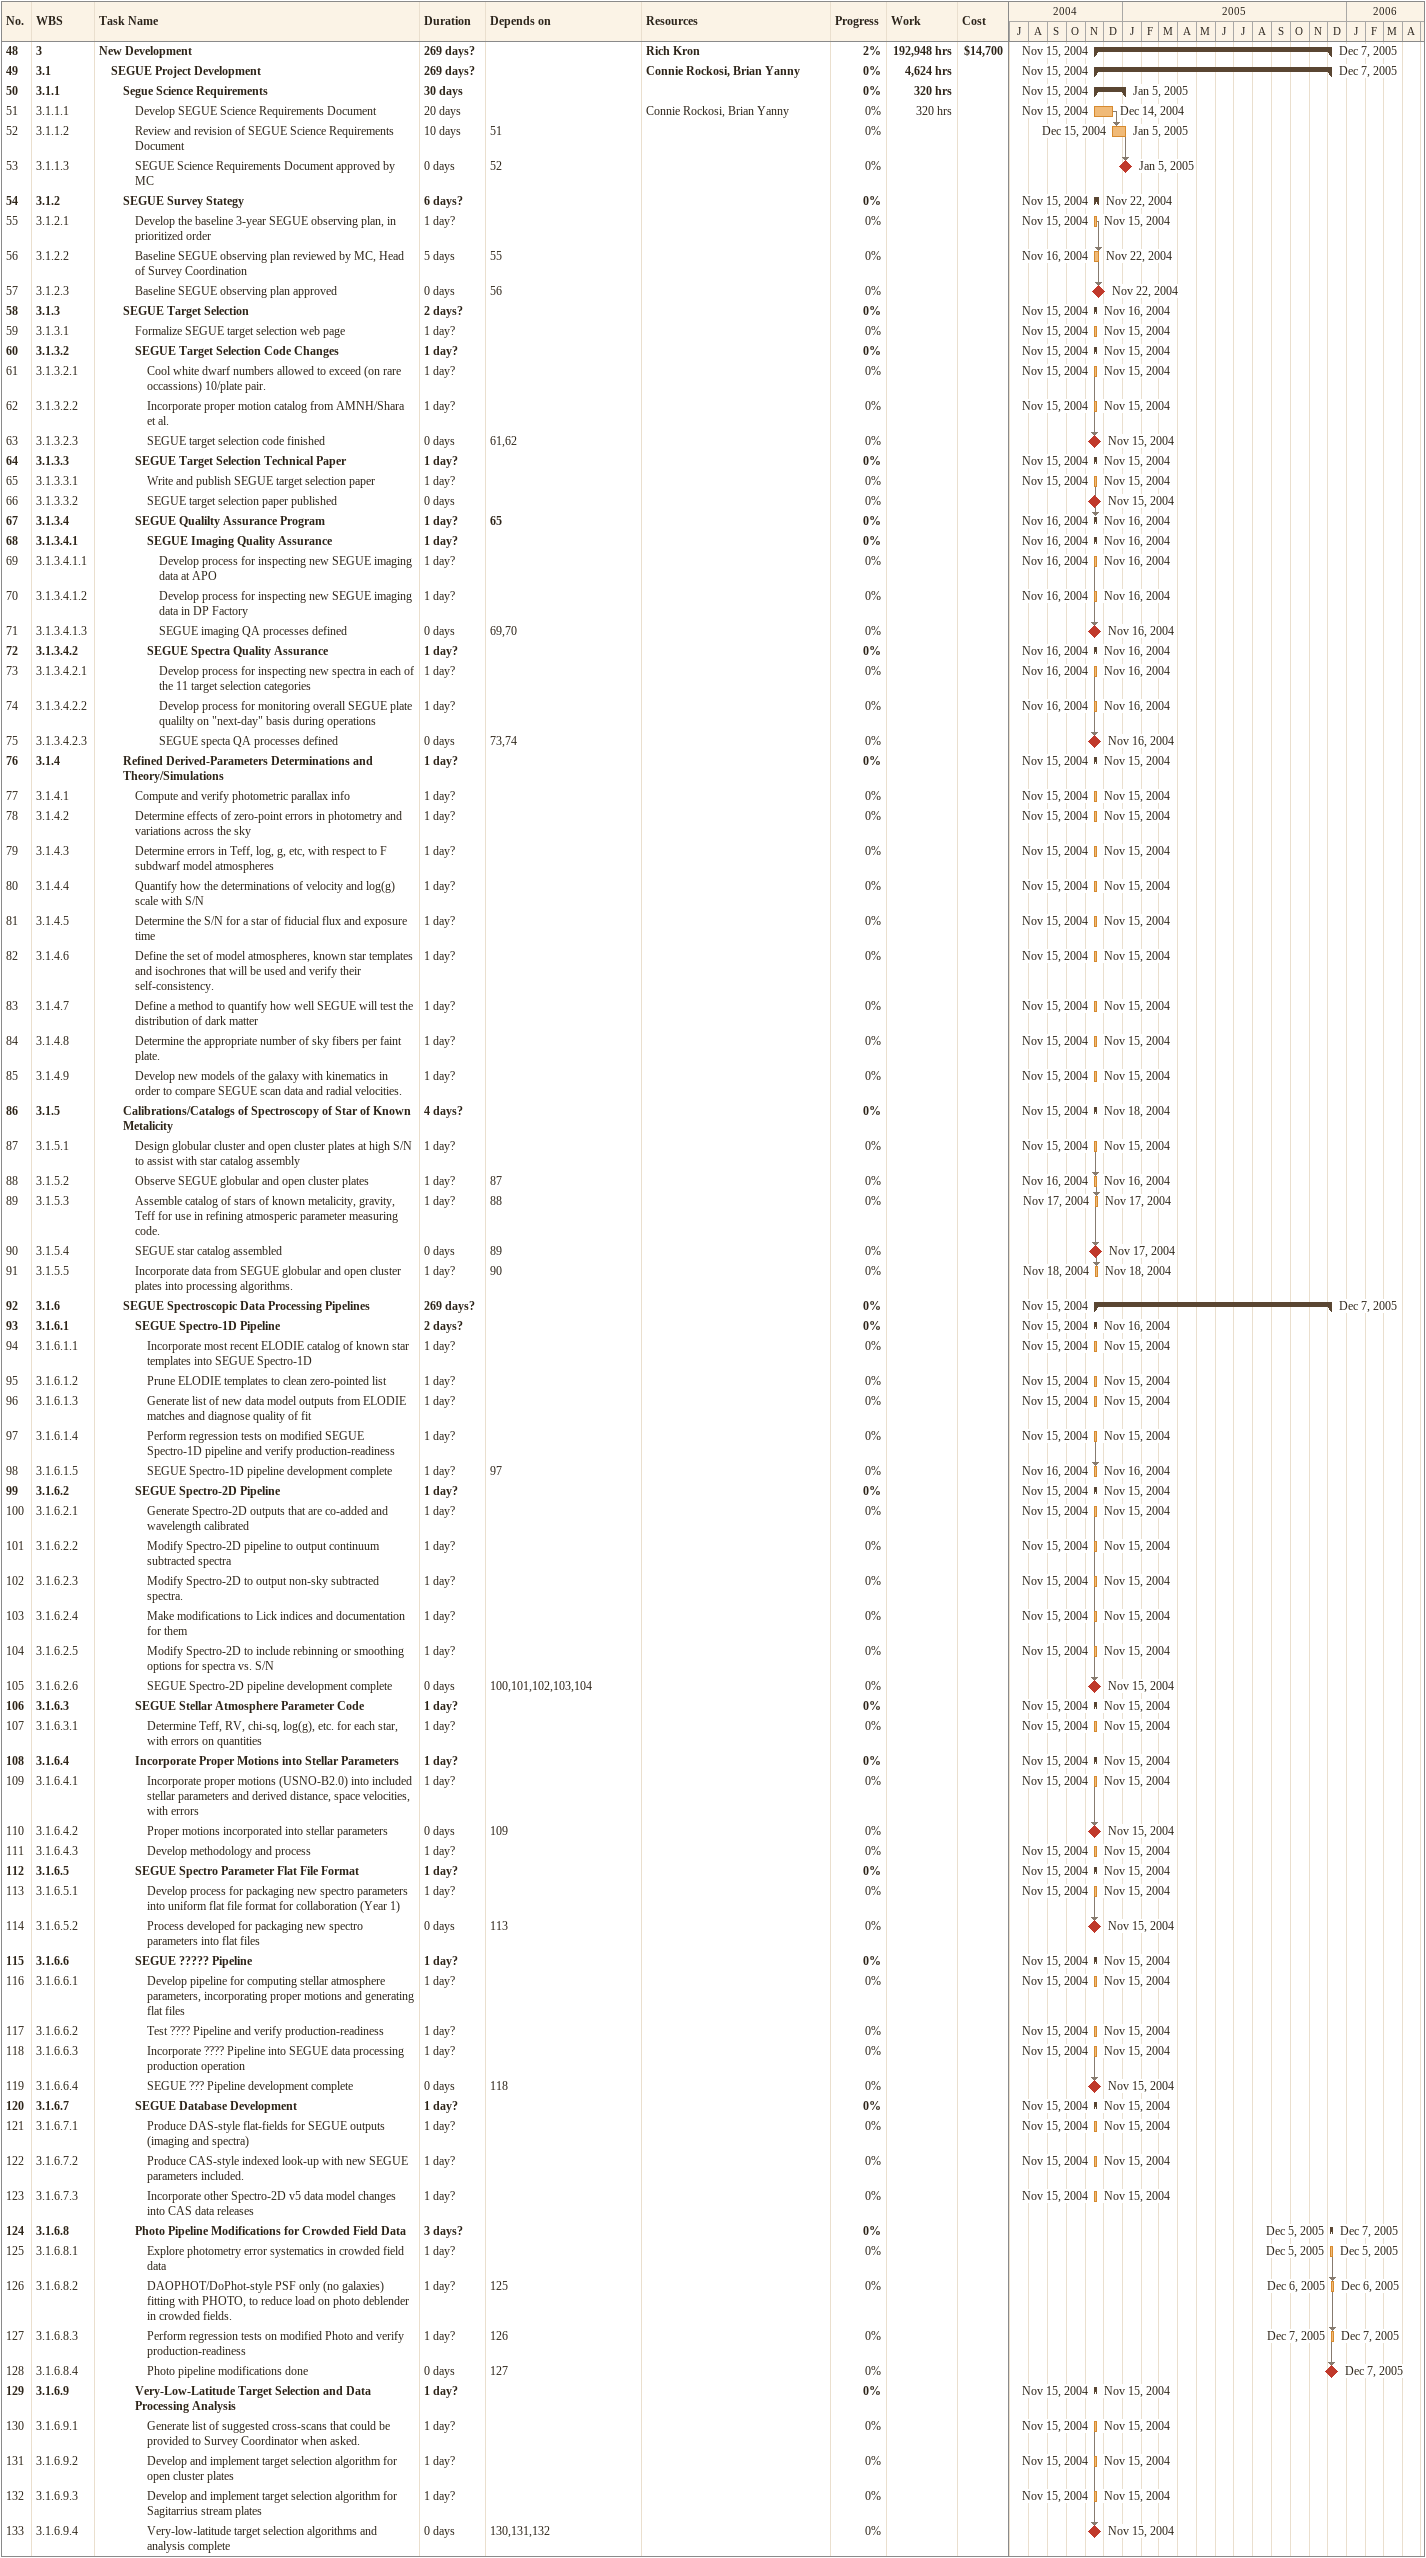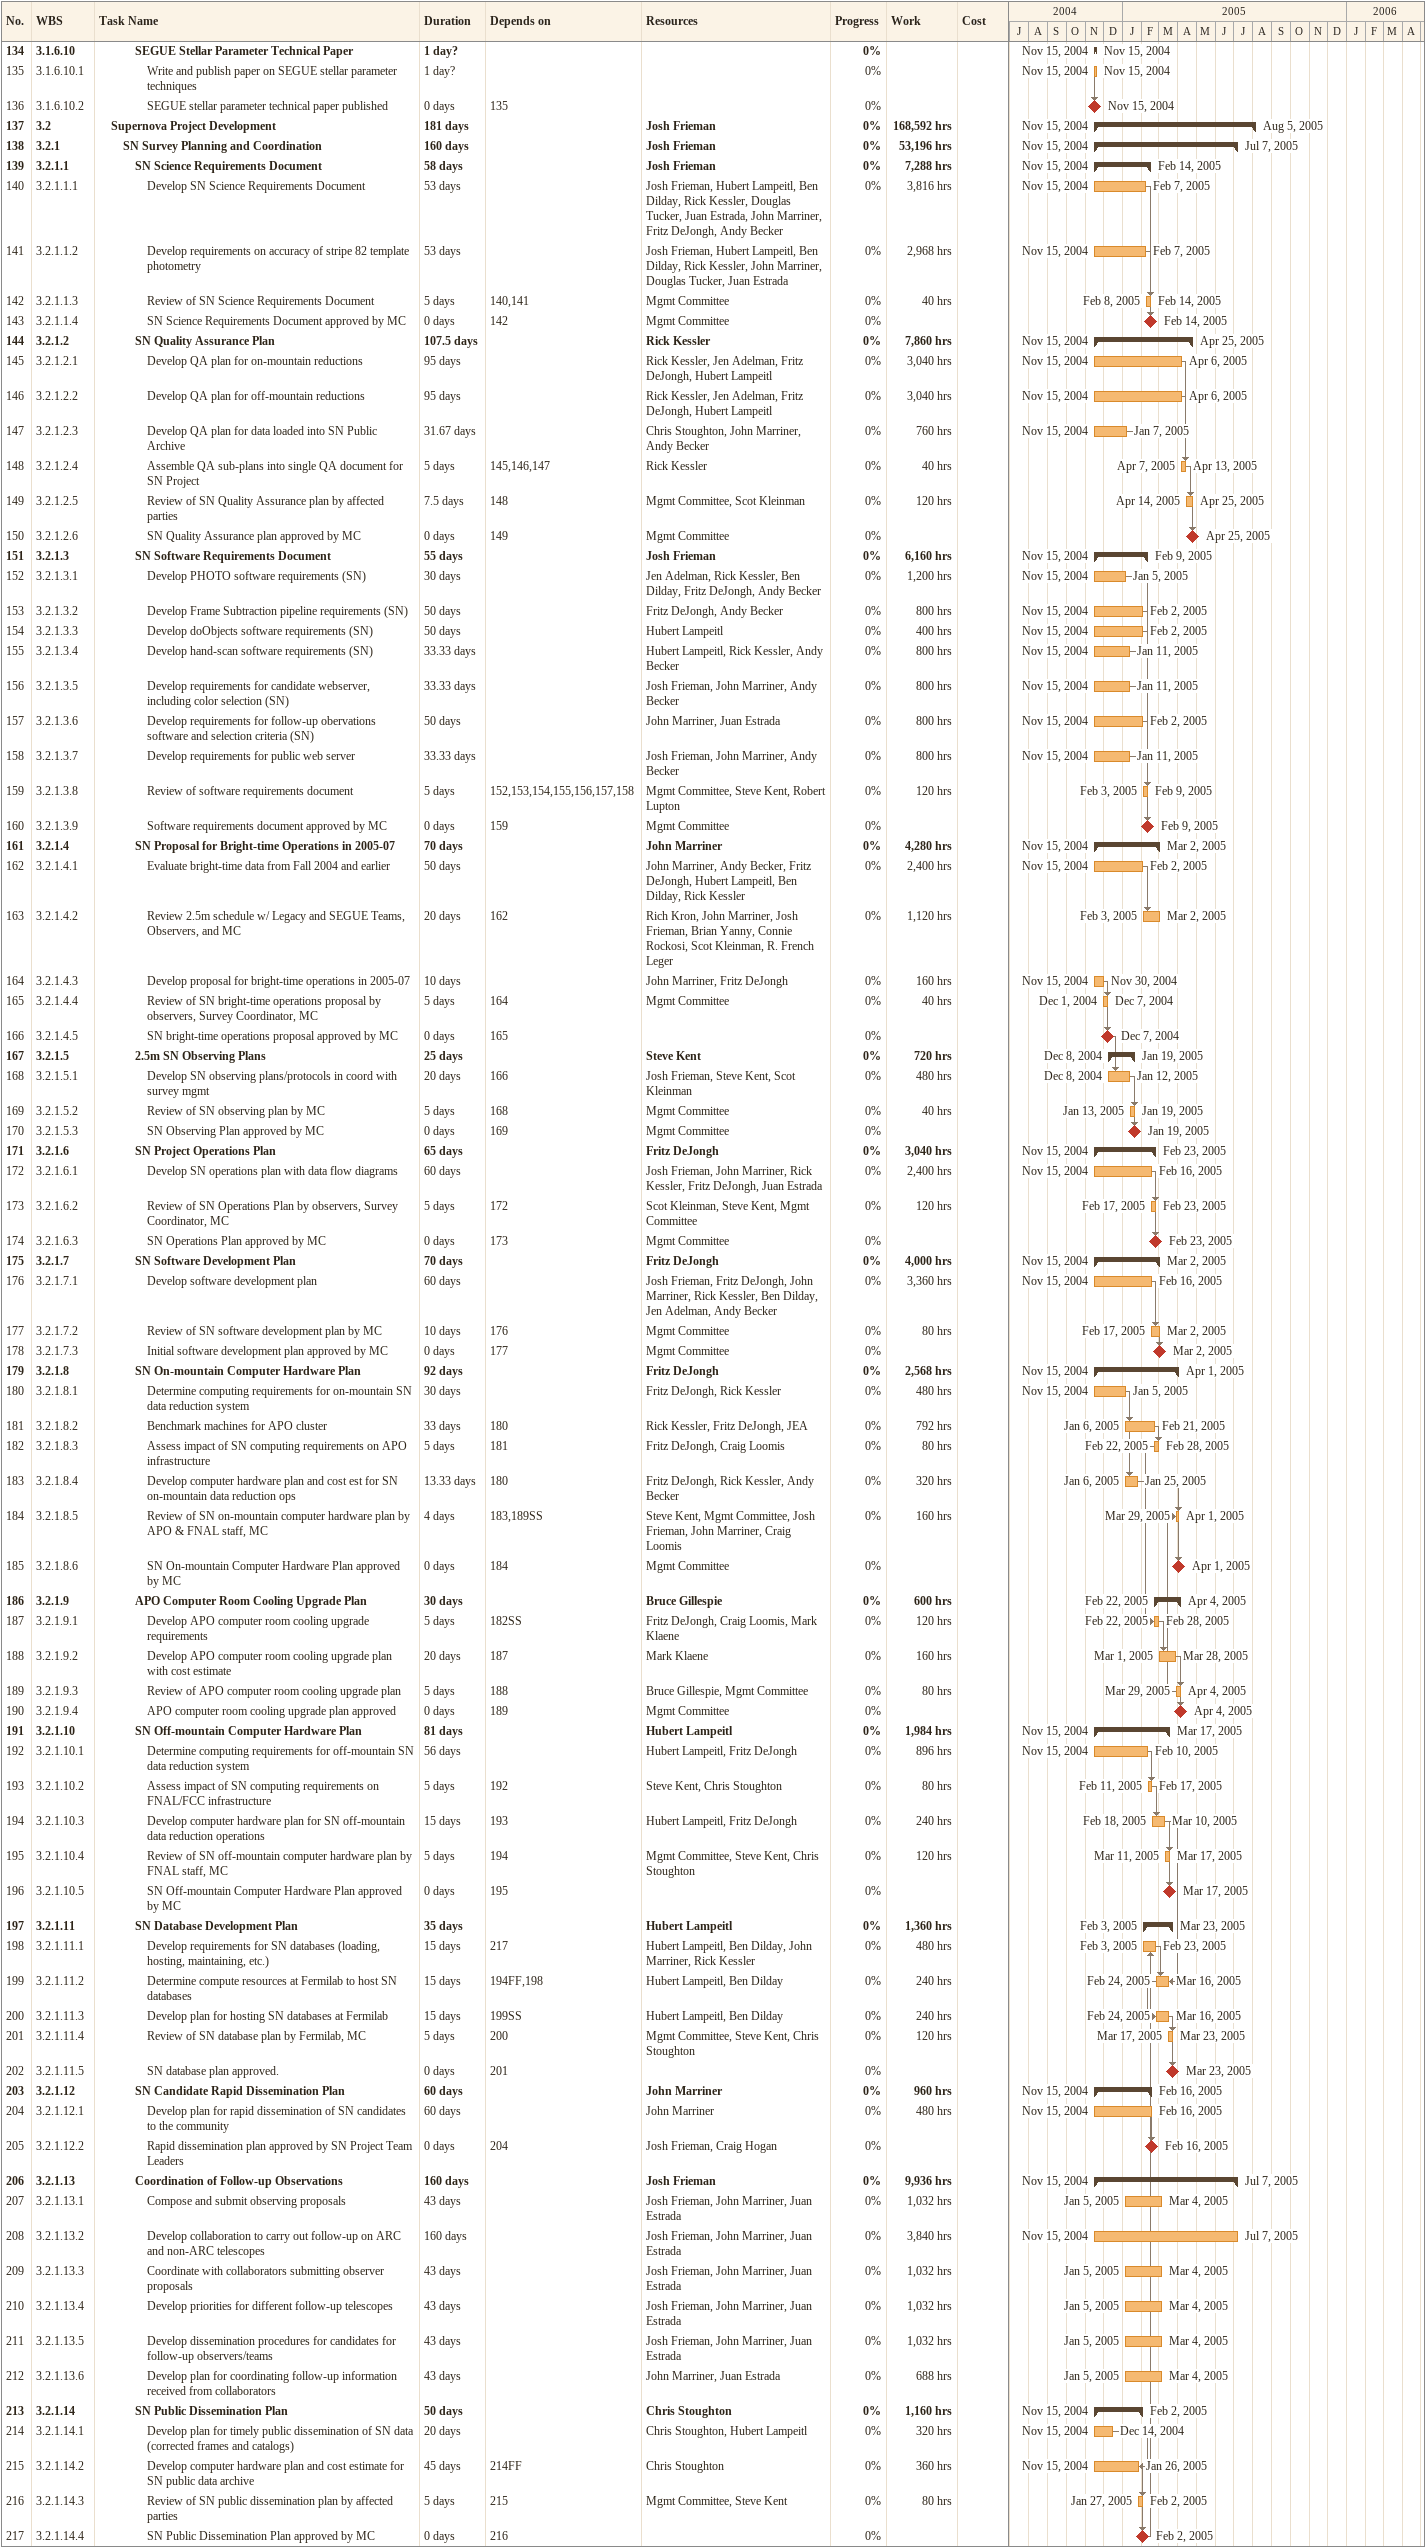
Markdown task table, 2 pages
| ID | WBS | Task | Duration | Start | Finish | Predecessors | Resources | % complete | Work (h) | Cost ($) |
|---|---|---|---|---|---|---|---|---|---|---|
| 48 | 3 | **New Development** | 269d? | 2004-11-15 | 2005-12-07 |  | Rich Kron | 2 | 192948 | 14700 |
| 49 | 3.1 | **SEGUE Project Development** | 269d? | 2004-11-15 | 2005-12-07 |  | Connie Rockosi, Brian Yanny | 0 | 4624 |  |
| 50 | 3.1.1 | **Segue Science Requirements** | 30d | 2004-11-15 | 2005-01-05 |  |  | 0 | 320 |  |
| 51 | 3.1.1.1 | Develop SEGUE Science Requirements Document | 20d | 2004-11-15 | 2004-12-14 |  | Connie Rockosi, Brian Yanny | 0 | 320 |  |
| 52 | 3.1.1.2 | Review and revision of SEGUE Science Requirements Document | 10d | 2004-12-15 | 2005-01-05 | 51 |  | 0 |  |  |
| 53 | 3.1.1.3 | SEGUE Science Requirements Document approved by MC | 0d | 2005-01-05 | 2005-01-05 | 52 |  | 0 |  |  |
| 54 | 3.1.2 | **SEGUE Survey Stategy** | 6d? | 2004-11-15 | 2004-11-22 |  |  | 0 |  |  |
| 55 | 3.1.2.1 | Develop the baseline 3-year SEGUE observing plan, in prioritized order | 1d? | 2004-11-15 | 2004-11-15 |  |  | 0 |  |  |
| 56 | 3.1.2.2 | Baseline SEGUE observing plan reviewed by MC, Head of Survey Coordination | 5d | 2004-11-16 | 2004-11-22 | 55 |  | 0 |  |  |
| 57 | 3.1.2.3 | Baseline SEGUE observing plan approved | 0d | 2004-11-22 | 2004-11-22 | 56 |  | 0 |  |  |
| 58 | 3.1.3 | **SEGUE Target Selection** | 2d? | 2004-11-15 | 2004-11-16 |  |  | 0 |  |  |
| 59 | 3.1.3.1 | Formalize SEGUE target selection web page | 1d? | 2004-11-15 | 2004-11-15 |  |  | 0 |  |  |
| 60 | 3.1.3.2 | **SEGUE Target Selection Code Changes** | 1d? | 2004-11-15 | 2004-11-15 |  |  | 0 |  |  |
| 61 | 3.1.3.2.1 | Cool white dwarf numbers allowed to exceed (on rare occassions) 10/plate pair. | 1d? | 2004-11-15 | 2004-11-15 |  |  | 0 |  |  |
| 62 | 3.1.3.2.2 | Incorporate proper motion catalog from AMNH/Shara et al. | 1d? | 2004-11-15 | 2004-11-15 |  |  | 0 |  |  |
| 63 | 3.1.3.2.3 | SEGUE target selection code finished | 0d | 2004-11-15 | 2004-11-15 | 61, 62 |  | 0 |  |  |
| 64 | 3.1.3.3 | **SEGUE Target Selection Technical Paper** | 1d? | 2004-11-15 | 2004-11-15 |  |  | 0 |  |  |
| 65 | 3.1.3.3.1 | Write and publish SEGUE target selection paper | 1d? | 2004-11-15 | 2004-11-15 |  |  | 0 |  |  |
| 66 | 3.1.3.3.2 | SEGUE target selection paper published | 0d | 2004-11-15 | 2004-11-15 |  |  | 0 |  |  |
| 67 | 3.1.3.4 | **SEGUE Qualilty Assurance Program** | 1d? | 2004-11-16 | 2004-11-16 | 65 |  | 0 |  |  |
| 68 | 3.1.3.4.1 | **SEGUE Imaging Quality Assurance** | 1d? | 2004-11-16 | 2004-11-16 |  |  | 0 |  |  |
| 69 | 3.1.3.4.1.1 | Develop process for inspecting new SEGUE imaging data at APO | 1d? | 2004-11-16 | 2004-11-16 |  |  | 0 |  |  |
| 70 | 3.1.3.4.1.2 | Develop process for inspecting new SEGUE imaging data in DP Factory | 1d? | 2004-11-16 | 2004-11-16 |  |  | 0 |  |  |
| 71 | 3.1.3.4.1.3 | SEGUE imaging QA processes defined | 0d | 2004-11-16 | 2004-11-16 | 69, 70 |  | 0 |  |  |
| 72 | 3.1.3.4.2 | **SEGUE Spectra Quality Assurance** | 1d? | 2004-11-16 | 2004-11-16 |  |  | 0 |  |  |
| 73 | 3.1.3.4.2.1 | Develop process for inspecting new spectra in each of the 11 target selection categories | 1d? | 2004-11-16 | 2004-11-16 |  |  | 0 |  |  |
| 74 | 3.1.3.4.2.2 | Develop process for monitoring overall SEGUE plate qualilty on "next-day" basis during operations | 1d? | 2004-11-16 | 2004-11-16 |  |  | 0 |  |  |
| 75 | 3.1.3.4.2.3 | SEGUE specta QA processes defined | 0d | 2004-11-16 | 2004-11-16 | 73, 74 |  | 0 |  |  |
| 76 | 3.1.4 | **Refined Derived-Parameters Determinations and Theory/Simulations** | 1d? | 2004-11-15 | 2004-11-15 |  |  | 0 |  |  |
| 77 | 3.1.4.1 | Compute and verify photometric parallax info | 1d? | 2004-11-15 | 2004-11-15 |  |  | 0 |  |  |
| 78 | 3.1.4.2 | Determine effects of zero-point errors in photometry and variations across the sky | 1d? | 2004-11-15 | 2004-11-15 |  |  | 0 |  |  |
| 79 | 3.1.4.3 | Determine errors in Teff, log, g, etc, with respect to F subdwarf model atmospheres | 1d? | 2004-11-15 | 2004-11-15 |  |  | 0 |  |  |
| 80 | 3.1.4.4 | Quantify how the determinations of velocity and log(g) scale with S/N | 1d? | 2004-11-15 | 2004-11-15 |  |  | 0 |  |  |
| 81 | 3.1.4.5 | Determine the S/N for a star of fiducial flux and exposure time | 1d? | 2004-11-15 | 2004-11-15 |  |  | 0 |  |  |
| 82 | 3.1.4.6 | Define the set of model atmospheres, known star templates and isochrones that will be used and verify their self-consistency. | 1d? | 2004-11-15 | 2004-11-15 |  |  | 0 |  |  |
| 83 | 3.1.4.7 | Define a method to quantify how well SEGUE will test the distribution of dark matter | 1d? | 2004-11-15 | 2004-11-15 |  |  | 0 |  |  |
| 84 | 3.1.4.8 | Determine the appropriate number of sky fibers per faint plate. | 1d? | 2004-11-15 | 2004-11-15 |  |  | 0 |  |  |
| 85 | 3.1.4.9 | Develop new models of the galaxy with kinematics in order to compare SEGUE scan data and radial velocities. | 1d? | 2004-11-15 | 2004-11-15 |  |  | 0 |  |  |
| 86 | 3.1.5 | **Calibrations/Catalogs of Spectroscopy of Star of Known Metalicity** | 4d? | 2004-11-15 | 2004-11-18 |  |  | 0 |  |  |
| 87 | 3.1.5.1 | Design globular cluster and open cluster plates at high S/N to assist with star catalog assembly | 1d? | 2004-11-15 | 2004-11-15 |  |  | 0 |  |  |
| 88 | 3.1.5.2 | Observe SEGUE globular and open cluster plates | 1d? | 2004-11-16 | 2004-11-16 | 87 |  | 0 |  |  |
| 89 | 3.1.5.3 | Assemble catalog of stars of known metalicity, gravity, Teff for use in refining atmosperic parameter measuring code. | 1d? | 2004-11-17 | 2004-11-17 | 88 |  | 0 |  |  |
| 90 | 3.1.5.4 | SEGUE star catalog assembled | 0d | 2004-11-17 | 2004-11-17 | 89 |  | 0 |  |  |
| 91 | 3.1.5.5 | Incorporate data from SEGUE globular and open cluster plates into processing algorithms. | 1d? | 2004-11-18 | 2004-11-18 | 90 |  | 0 |  |  |
| 92 | 3.1.6 | **SEGUE Spectroscopic Data Processing Pipelines** | 269d? | 2004-11-15 | 2005-12-07 |  |  | 0 |  |  |
| 93 | 3.1.6.1 | **SEGUE Spectro-1D Pipeline** | 2d? | 2004-11-15 | 2004-11-16 |  |  | 0 |  |  |
| 94 | 3.1.6.1.1 | Incorporate most recent ELODIE catalog of known star templates into SEGUE Spectro-1D | 1d? | 2004-11-15 | 2004-11-15 |  |  | 0 |  |  |
| 95 | 3.1.6.1.2 | Prune ELODIE templates to clean zero-pointed list | 1d? | 2004-11-15 | 2004-11-15 |  |  | 0 |  |  |
| 96 | 3.1.6.1.3 | Generate list of new data model outputs from ELODIE matches and diagnose quality of fit | 1d? | 2004-11-15 | 2004-11-15 |  |  | 0 |  |  |
| 97 | 3.1.6.1.4 | Perform regression tests on modified SEGUE Spectro-1D pipeline and verify production-readiness | 1d? | 2004-11-15 | 2004-11-15 |  |  | 0 |  |  |
| 98 | 3.1.6.1.5 | SEGUE Spectro-1D pipeline development complete | 1d? | 2004-11-16 | 2004-11-16 | 97 |  | 0 |  |  |
| 99 | 3.1.6.2 | **SEGUE Spectro-2D Pipeline** | 1d? | 2004-11-15 | 2004-11-15 |  |  | 0 |  |  |
| 100 | 3.1.6.2.1 | Generate Spectro-2D outputs that are co-added and wavelength calibrated | 1d? | 2004-11-15 | 2004-11-15 |  |  | 0 |  |  |
| 101 | 3.1.6.2.2 | Modify Spectro-2D pipeline to output continuum subtracted spectra | 1d? | 2004-11-15 | 2004-11-15 |  |  | 0 |  |  |
| 102 | 3.1.6.2.3 | Modify Spectro-2D to output non-sky subtracted spectra. | 1d? | 2004-11-15 | 2004-11-15 |  |  | 0 |  |  |
| 103 | 3.1.6.2.4 | Make modifications to Lick indices and documentation for them | 1d? | 2004-11-15 | 2004-11-15 |  |  | 0 |  |  |
| 104 | 3.1.6.2.5 | Modify Spectro-2D to include rebinning or smoothing options for spectra vs. S/N | 1d? | 2004-11-15 | 2004-11-15 |  |  | 0 |  |  |
| 105 | 3.1.6.2.6 | SEGUE Spectro-2D pipeline development complete | 0d | 2004-11-15 | 2004-11-15 | 100, 101, 102, 103, 104 |  | 0 |  |  |
| 106 | 3.1.6.3 | **SEGUE Stellar Atmosphere Parameter Code** | 1d? | 2004-11-15 | 2004-11-15 |  |  | 0 |  |  |
| 107 | 3.1.6.3.1 | Determine Teff, RV, chi-sq, log(g), etc. for each star, with errors on quantities | 1d? | 2004-11-15 | 2004-11-15 |  |  | 0 |  |  |
| 108 | 3.1.6.4 | **Incorporate Proper Motions into Stellar Parameters** | 1d? | 2004-11-15 | 2004-11-15 |  |  | 0 |  |  |
| 109 | 3.1.6.4.1 | Incorporate proper motions (USNO-B2.0) into included stellar parameters and derived distance, space velocities, with errors | 1d? | 2004-11-15 | 2004-11-15 |  |  | 0 |  |  |
| 110 | 3.1.6.4.2 | Proper motions incorporated into stellar parameters | 0d | 2004-11-15 | 2004-11-15 | 109 |  | 0 |  |  |
| 111 | 3.1.6.4.3 | Develop methodology and process | 1d? | 2004-11-15 | 2004-11-15 |  |  | 0 |  |  |
| 112 | 3.1.6.5 | **SEGUE Spectro Parameter Flat File Format** | 1d? | 2004-11-15 | 2004-11-15 |  |  | 0 |  |  |
| 113 | 3.1.6.5.1 | Develop process for packaging new spectro parameters into uniform flat file format for collaboration (Year 1) | 1d? | 2004-11-15 | 2004-11-15 |  |  | 0 |  |  |
| 114 | 3.1.6.5.2 | Process developed for packaging new spectro parameters into flat files | 0d | 2004-11-15 | 2004-11-15 | 113 |  | 0 |  |  |
| 115 | 3.1.6.6 | **SEGUE ????? Pipeline** | 1d? | 2004-11-15 | 2004-11-15 |  |  | 0 |  |  |
| 116 | 3.1.6.6.1 | Develop pipeline for computing stellar atmosphere parameters, incorporating proper motions and generating flat files | 1d? | 2004-11-15 | 2004-11-15 |  |  | 0 |  |  |
| 117 | 3.1.6.6.2 | Test ???? Pipeline and verify production-readiness | 1d? | 2004-11-15 | 2004-11-15 |  |  | 0 |  |  |
| 118 | 3.1.6.6.3 | Incorporate ???? Pipeline into SEGUE data processing production operation | 1d? | 2004-11-15 | 2004-11-15 |  |  | 0 |  |  |
| 119 | 3.1.6.6.4 | SEGUE ??? Pipeline development complete | 0d | 2004-11-15 | 2004-11-15 | 118 |  | 0 |  |  |
| 120 | 3.1.6.7 | **SEGUE Database Development** | 1d? | 2004-11-15 | 2004-11-15 |  |  | 0 |  |  |
| 121 | 3.1.6.7.1 | Produce DAS-style flat-fields for SEGUE outputs (imaging and spectra) | 1d? | 2004-11-15 | 2004-11-15 |  |  | 0 |  |  |
| 122 | 3.1.6.7.2 | Produce CAS-style indexed look-up with new SEGUE parameters included. | 1d? | 2004-11-15 | 2004-11-15 |  |  | 0 |  |  |
| 123 | 3.1.6.7.3 | Incorporate other Spectro-2D v5 data model changes into CAS data releases | 1d? | 2004-11-15 | 2004-11-15 |  |  | 0 |  |  |
| 124 | 3.1.6.8 | **Photo Pipeline Modifications for Crowded Field Data** | 3d? | 2005-12-05 | 2005-12-07 |  |  | 0 |  |  |
| 125 | 3.1.6.8.1 | Explore photometry error systematics in crowded field data | 1d? | 2005-12-05 | 2005-12-05 |  |  | 0 |  |  |
| 126 | 3.1.6.8.2 | DAOPHOT/DoPhot-style PSF only (no galaxies) fitting with PHOTO, to reduce load on photo deblender in crowded fields. | 1d? | 2005-12-06 | 2005-12-06 | 125 |  | 0 |  |  |
| 127 | 3.1.6.8.3 | Perform regression tests on modified Photo and verify production-readiness | 1d? | 2005-12-07 | 2005-12-07 | 126 |  | 0 |  |  |
| 128 | 3.1.6.8.4 | Photo pipeline modifications done | 0d | 2005-12-07 | 2005-12-07 | 127 |  | 0 |  |  |
| 129 | 3.1.6.9 | **Very-Low-Latitude Target Selection and Data Processing Analysis** | 1d? | 2004-11-15 | 2004-11-15 |  |  | 0 |  |  |
| 130 | 3.1.6.9.1 | Generate list of suggested cross-scans that could be provided to Survey Coordinator when asked. | 1d? | 2004-11-15 | 2004-11-15 |  |  | 0 |  |  |
| 131 | 3.1.6.9.2 | Develop and implement target selection algorithm for open cluster plates | 1d? | 2004-11-15 | 2004-11-15 |  |  | 0 |  |  |
| 132 | 3.1.6.9.3 | Develop and implement target selection algorithm for Sagitarrius stream plates | 1d? | 2004-11-15 | 2004-11-15 |  |  | 0 |  |  |
| 133 | 3.1.6.9.4 | Very-low-latitude target selection algorithms and analysis complete | 0d | 2004-11-15 | 2004-11-15 | 130, 131, 132 |  | 0 |  |  |
| 134 | 3.1.6.10 | **SEGUE Stellar Parameter Technical Paper** | 1d? | 2004-11-15 | 2004-11-15 |  |  | 0 |  |  |
| 135 | 3.1.6.10.1 | Write and publish paper on SEGUE stellar parameter techniques | 1d? | 2004-11-15 | 2004-11-15 |  |  | 0 |  |  |
| 136 | 3.1.6.10.2 | SEGUE stellar parameter technical paper published | 0d | 2004-11-15 | 2004-11-15 | 135 |  | 0 |  |  |
| 137 | 3.2 | **Supernova Project Development** | 181d | 2004-11-15 | 2005-08-05 |  | Josh Frieman | 0 | 168592 |  |
| 138 | 3.2.1 | **SN Survey Planning and Coordination** | 160d | 2004-11-15 | 2005-07-07 |  | Josh Frieman | 0 | 53196 |  |
| 139 | 3.2.1.1 | **SN Science Requirements Document** | 58d | 2004-11-15 | 2005-02-14 |  | Josh Frieman | 0 | 7288 |  |
| 140 | 3.2.1.1.1 | Develop SN Science Requirements Document | 53d | 2004-11-15 | 2005-02-07 |  | Josh Frieman, Hubert Lampeitl, Ben Dilday, Rick Kessler, Douglas Tucker, Juan Estrada, John Marriner, Fritz DeJongh, Andy Becker | 0 | 3816 |  |
| 141 | 3.2.1.1.2 | Develop requirements on accuracy of stripe 82 template photometry | 53d | 2004-11-15 | 2005-02-07 |  | Josh Frieman, Hubert Lampeitl, Ben Dilday, Rick Kessler, John Marriner, Douglas Tucker, Juan Estrada | 0 | 2968 |  |
| 142 | 3.2.1.1.3 | Review of SN Science Requirements Document | 5d | 2005-02-08 | 2005-02-14 | 140, 141 | Mgmt Committee | 0 | 40 |  |
| 143 | 3.2.1.1.4 | SN Science Requirements Document approved by MC | 0d | 2005-02-14 | 2005-02-14 | 142 | Mgmt Committee | 0 |  |  |
| 144 | 3.2.1.2 | **SN Quality Assurance Plan** | 107.5d | 2004-11-15 | 2005-04-25 |  | Rick Kessler | 0 | 7860 |  |
| 145 | 3.2.1.2.1 | Develop QA plan for on-mountain reductions | 95d | 2004-11-15 | 2005-04-06 |  | Rick Kessler, Jen Adelman, Fritz DeJongh, Hubert Lampeitl | 0 | 3040 |  |
| 146 | 3.2.1.2.2 | Develop QA plan for off-mountain reductions | 95d | 2004-11-15 | 2005-04-06 |  | Rick Kessler, Jen Adelman, Fritz DeJongh, Hubert Lampeitl | 0 | 3040 |  |
| 147 | 3.2.1.2.3 | Develop QA plan for data loaded into SN Public Archive | 31.67d | 2004-11-15 | 2005-01-07 |  | Chris Stoughton, John Marriner, Andy Becker | 0 | 760 |  |
| 148 | 3.2.1.2.4 | Assemble QA sub-plans into single QA document for SN Project | 5d | 2005-04-07 | 2005-04-13 | 145, 146, 147 | Rick Kessler | 0 | 40 |  |
| 149 | 3.2.1.2.5 | Review of SN Quality Assurance plan by affected parties | 7.5d | 2005-04-14 | 2005-04-25 | 148 | Mgmt Committee, Scot Kleinman | 0 | 120 |  |
| 150 | 3.2.1.2.6 | SN Quality Assurance plan approved by MC | 0d | 2005-04-25 | 2005-04-25 | 149 | Mgmt Committee | 0 |  |  |
| 151 | 3.2.1.3 | **SN Software Requirements Document** | 55d | 2004-11-15 | 2005-02-09 |  | Josh Frieman | 0 | 6160 |  |
| 152 | 3.2.1.3.1 | Develop PHOTO software requirements (SN) | 30d | 2004-11-15 | 2005-01-05 |  | Jen Adelman, Rick Kessler, Ben Dilday, Fritz DeJongh, Andy Becker | 0 | 1200 |  |
| 153 | 3.2.1.3.2 | Develop Frame Subtraction pipeline requirements (SN) | 50d | 2004-11-15 | 2005-02-02 |  | Fritz DeJongh, Andy Becker | 0 | 800 |  |
| 154 | 3.2.1.3.3 | Develop doObjects software requirements (SN) | 50d | 2004-11-15 | 2005-02-02 |  | Hubert Lampeitl | 0 | 400 |  |
| 155 | 3.2.1.3.4 | Develop hand-scan software requirements (SN) | 33.33d | 2004-11-15 | 2005-01-11 |  | Hubert Lampeitl, Rick Kessler, Andy Becker | 0 | 800 |  |
| 156 | 3.2.1.3.5 | Develop requirements for candidate webserver, including color selection (SN) | 33.33d | 2004-11-15 | 2005-01-11 |  | Josh Frieman, John Marriner, Andy Becker | 0 | 800 |  |
| 157 | 3.2.1.3.6 | Develop requirements for follow-up obervations software and selection criteria (SN) | 50d | 2004-11-15 | 2005-02-02 |  | John Marriner, Juan Estrada | 0 | 800 |  |
| 158 | 3.2.1.3.7 | Develop requirements for public web server | 33.33d | 2004-11-15 | 2005-01-11 |  | Josh Frieman, John Marriner, Andy Becker | 0 | 800 |  |
| 159 | 3.2.1.3.8 | Review of software requirements document | 5d | 2005-02-03 | 2005-02-09 | 152, 153, 154, 155, 156, 157, 158 | Mgmt Committee, Steve Kent, Robert Lupton | 0 | 120 |  |
| 160 | 3.2.1.3.9 | Software requirements document approved by MC | 0d | 2005-02-09 | 2005-02-09 | 159 | Mgmt Committee | 0 |  |  |
| 161 | 3.2.1.4 | **SN Proposal for Bright-time Operations in 2005-07** | 70d | 2004-11-15 | 2005-03-02 |  | John Marriner | 0 | 4280 |  |
| 162 | 3.2.1.4.1 | Evaluate bright-time data from Fall 2004 and earlier | 50d | 2004-11-15 | 2005-02-02 |  | John Marriner, Andy Becker, Fritz DeJongh, Hubert Lampeitl, Ben Dilday, Rick Kessler | 0 | 2400 |  |
| 163 | 3.2.1.4.2 | Review 2.5m schedule w/ Legacy and SEGUE Teams, Observers, and MC | 20d | 2005-02-03 | 2005-03-02 | 162 | Rich Kron, John Marriner, Josh Frieman, Brian Yanny, Connie Rockosi, Scot Kleinman, R. French Leger | 0 | 1120 |  |
| 164 | 3.2.1.4.3 | Develop proposal for bright-time operations in 2005-07 | 10d | 2004-11-15 | 2004-11-30 |  | John Marriner, Fritz DeJongh | 0 | 160 |  |
| 165 | 3.2.1.4.4 | Review of SN bright-time operations proposal by observers, Survey Coordinator, MC | 5d | 2004-12-01 | 2004-12-07 | 164 | Mgmt Committee | 0 | 40 |  |
| 166 | 3.2.1.4.5 | SN bright-time operations proposal approved by MC | 0d | 2004-12-07 | 2004-12-07 | 165 |  | 0 |  |  |
| 167 | 3.2.1.5 | **2.5m SN Observing Plans** | 25d | 2004-12-08 | 2005-01-19 |  | Steve Kent | 0 | 720 |  |
| 168 | 3.2.1.5.1 | Develop SN observing plans/protocols in coord with survey mgmt | 20d | 2004-12-08 | 2005-01-12 | 166 | Josh Frieman, Steve Kent, Scot Kleinman | 0 | 480 |  |
| 169 | 3.2.1.5.2 | Review of SN observing plan by MC | 5d | 2005-01-13 | 2005-01-19 | 168 | Mgmt Committee | 0 | 40 |  |
| 170 | 3.2.1.5.3 | SN Observing Plan approved by MC | 0d | 2005-01-19 | 2005-01-19 | 169 | Mgmt Committee | 0 |  |  |
| 171 | 3.2.1.6 | **SN Project Operations Plan** | 65d | 2004-11-15 | 2005-02-23 |  | Fritz DeJongh | 0 | 3040 |  |
| 172 | 3.2.1.6.1 | Develop SN operations plan with data flow diagrams | 60d | 2004-11-15 | 2005-02-16 |  | Josh Frieman, John Marriner, Rick Kessler, Fritz DeJongh, Juan Estrada | 0 | 2400 |  |
| 173 | 3.2.1.6.2 | Review of SN Operations Plan by observers, Survey Coordinator, MC | 5d | 2005-02-17 | 2005-02-23 | 172 | Scot Kleinman, Steve Kent, Mgmt Committee | 0 | 120 |  |
| 174 | 3.2.1.6.3 | SN Operations Plan approved by MC | 0d | 2005-02-23 | 2005-02-23 | 173 | Mgmt Committee | 0 |  |  |
| 175 | 3.2.1.7 | **SN Software Development Plan** | 70d | 2004-11-15 | 2005-03-02 |  | Fritz DeJongh | 0 | 4000 |  |
| 176 | 3.2.1.7.1 | Develop software development plan | 60d | 2004-11-15 | 2005-02-16 |  | Josh Frieman, Fritz DeJongh, John Marriner, Rick Kessler, Ben Dilday, Jen Adelman, Andy Becker | 0 | 3360 |  |
| 177 | 3.2.1.7.2 | Review of SN software development plan by MC | 10d | 2005-02-17 | 2005-03-02 | 176 | Mgmt Committee | 0 | 80 |  |
| 178 | 3.2.1.7.3 | Initial software development plan approved by MC | 0d | 2005-03-02 | 2005-03-02 | 177 | Mgmt Committee | 0 |  |  |
| 179 | 3.2.1.8 | **SN On-mountain Computer Hardware Plan** | 92d | 2004-11-15 | 2005-04-01 |  | Fritz DeJongh | 0 | 2568 |  |
| 180 | 3.2.1.8.1 | Determine computing requirements for on-mountain SN data reduction system | 30d | 2004-11-15 | 2005-01-05 |  | Fritz DeJongh, Rick Kessler | 0 | 480 |  |
| 181 | 3.2.1.8.2 | Benchmark machines for APO cluster | 33d | 2005-01-06 | 2005-02-21 | 180 | Rick Kessler, Fritz DeJongh, JEA | 0 | 792 |  |
| 182 | 3.2.1.8.3 | Assess impact of SN computing requirements on APO infrastructure | 5d | 2005-02-22 | 2005-02-28 | 181 | Fritz DeJongh, Craig Loomis | 0 | 80 |  |
| 183 | 3.2.1.8.4 | Develop computer hardware plan and cost est for SN on-mountain data reduction ops | 13.33d | 2005-01-06 | 2005-01-25 | 180 | Fritz DeJongh, Rick Kessler, Andy Becker | 0 | 320 |  |
| 184 | 3.2.1.8.5 | Review of SN on-mountain computer hardware plan by APO & FNAL staff, MC | 4d | 2005-03-29 | 2005-04-01 | 183, 189SS | Steve Kent, Mgmt Committee, Josh Frieman, John Marriner, Craig Loomis | 0 | 160 |  |
| 185 | 3.2.1.8.6 | SN On-mountain Computer Hardware Plan approved by MC | 0d | 2005-04-01 | 2005-04-01 | 184 | Mgmt Committee | 0 |  |  |
| 186 | 3.2.1.9 | **APO Computer Room Cooling Upgrade Plan** | 30d | 2005-02-22 | 2005-04-04 |  | Bruce Gillespie | 0 | 600 |  |
| 187 | 3.2.1.9.1 | Develop APO computer room cooling upgrade requirements | 5d | 2005-02-22 | 2005-02-28 | 182SS | Fritz DeJongh, Craig Loomis, Mark Klaene | 0 | 120 |  |
| 188 | 3.2.1.9.2 | Develop APO computer room cooling upgrade plan with cost estimate | 20d | 2005-03-01 | 2005-03-28 | 187 | Mark Klaene | 0 | 160 |  |
| 189 | 3.2.1.9.3 | Review of APO computer room cooling upgrade plan | 5d | 2005-03-29 | 2005-04-04 | 188 | Bruce Gillespie, Mgmt Committee | 0 | 80 |  |
| 190 | 3.2.1.9.4 | APO computer room cooling upgrade plan approved | 0d | 2005-04-04 | 2005-04-04 | 189 | Mgmt Committee | 0 |  |  |
| 191 | 3.2.1.10 | **SN Off-mountain Computer Hardware Plan** | 81d | 2004-11-15 | 2005-03-17 |  | Hubert Lampeitl | 0 | 1984 |  |
| 192 | 3.2.1.10.1 | Determine computing requirements for off-mountain SN data reduction system | 56d | 2004-11-15 | 2005-02-10 |  | Hubert Lampeitl, Fritz DeJongh | 0 | 896 |  |
| 193 | 3.2.1.10.2 | Assess impact of SN computing requirements on FNAL/FCC infrastructure | 5d | 2005-02-11 | 2005-02-17 | 192 | Steve Kent, Chris Stoughton | 0 | 80 |  |
| 194 | 3.2.1.10.3 | Develop computer hardware plan for SN off-mountain data reduction operations | 15d | 2005-02-18 | 2005-03-10 | 193 | Hubert Lampeitl, Fritz DeJongh | 0 | 240 |  |
| 195 | 3.2.1.10.4 | Review of SN off-mountain computer hardware plan by FNAL staff, MC | 5d | 2005-03-11 | 2005-03-17 | 194 | Mgmt Committee, Steve Kent, Chris Stoughton | 0 | 120 |  |
| 196 | 3.2.1.10.5 | SN Off-mountain Computer Hardware Plan approved by MC | 0d | 2005-03-17 | 2005-03-17 | 195 |  | 0 |  |  |
| 197 | 3.2.1.11 | **SN Database Development Plan** | 35d | 2005-02-03 | 2005-03-23 |  | Hubert Lampeitl | 0 | 1360 |  |
| 198 | 3.2.1.11.1 | Develop requirements for SN databases (loading, hosting, maintaining, etc.) | 15d | 2005-02-03 | 2005-02-23 | 217 | Hubert Lampeitl, Ben Dilday, John Marriner, Rick Kessler | 0 | 480 |  |
| 199 | 3.2.1.11.2 | Determine compute resources at Fermilab to host SN databases | 15d | 2005-02-24 | 2005-03-16 | 194FF, 198 | Hubert Lampeitl, Ben Dilday | 0 | 240 |  |
| 200 | 3.2.1.11.3 | Develop plan for hosting SN databases at Fermilab | 15d | 2005-02-24 | 2005-03-16 | 199SS | Hubert Lampeitl, Ben Dilday | 0 | 240 |  |
| 201 | 3.2.1.11.4 | Review of SN database plan by Fermilab, MC | 5d | 2005-03-17 | 2005-03-23 | 200 | Mgmt Committee, Steve Kent, Chris Stoughton | 0 | 120 |  |
| 202 | 3.2.1.11.5 | SN database plan approved. | 0d | 2005-03-23 | 2005-03-23 | 201 |  | 0 |  |  |
| 203 | 3.2.1.12 | **SN Candidate Rapid Dissemination Plan** | 60d | 2004-11-15 | 2005-02-16 |  | John Marriner | 0 | 960 |  |
| 204 | 3.2.1.12.1 | Develop plan for rapid dissemination of SN candidates to the community | 60d | 2004-11-15 | 2005-02-16 |  | John Marriner | 0 | 480 |  |
| 205 | 3.2.1.12.2 | Rapid dissemination plan approved by SN Project Team Leaders | 0d | 2005-02-16 | 2005-02-16 | 204 | Josh Frieman, Craig Hogan | 0 |  |  |
| 206 | 3.2.1.13 | **Coordination of Follow-up Observations** | 160d | 2004-11-15 | 2005-07-07 |  | Josh Frieman | 0 | 9936 |  |
| 207 | 3.2.1.13.1 | Compose and submit observing proposals | 43d | 2005-01-05 | 2005-03-04 |  | Josh Frieman, John Marriner, Juan Estrada | 0 | 1032 |  |
| 208 | 3.2.1.13.2 | Develop collaboration to carry out follow-up on ARC and non-ARC telescopes | 160d | 2004-11-15 | 2005-07-07 |  | Josh Frieman, John Marriner, Juan Estrada | 0 | 3840 |  |
| 209 | 3.2.1.13.3 | Coordinate with collaborators submitting observer proposals | 43d | 2005-01-05 | 2005-03-04 |  | Josh Frieman, John Marriner, Juan Estrada | 0 | 1032 |  |
| 210 | 3.2.1.13.4 | Develop priorities for different follow-up telescopes | 43d | 2005-01-05 | 2005-03-04 |  | Josh Frieman, John Marriner, Juan Estrada | 0 | 1032 |  |
| 211 | 3.2.1.13.5 | Develop dissemination procedures for candidates for follow-up observers/teams | 43d | 2005-01-05 | 2005-03-04 |  | Josh Frieman, John Marriner, Juan Estrada | 0 | 1032 |  |
| 212 | 3.2.1.13.6 | Develop plan for coordinating follow-up information received from collaborators | 43d | 2005-01-05 | 2005-03-04 |  | John Marriner, Juan Estrada | 0 | 688 |  |
| 213 | 3.2.1.14 | **SN Public Dissemination Plan** | 50d | 2004-11-15 | 2005-02-02 |  | Chris Stoughton | 0 | 1160 |  |
| 214 | 3.2.1.14.1 | Develop plan for timely public dissemination of SN data (corrected frames and catalogs) | 20d | 2004-11-15 | 2004-12-14 |  | Chris Stoughton, Hubert Lampeitl | 0 | 320 |  |
| 215 | 3.2.1.14.2 | Develop computer hardware plan and cost estimate for SN public data archive | 45d | 2004-11-15 | 2005-01-26 | 214FF | Chris Stoughton | 0 | 360 |  |
| 216 | 3.2.1.14.3 | Review of SN public dissemination plan by affected parties | 5d | 2005-01-27 | 2005-02-02 | 215 | Mgmt Committee, Steve Kent | 0 | 80 |  |
| 217 | 3.2.1.14.4 | SN Public Dissemination Plan approved by MC | 0d | 2005-02-02 | 2005-02-02 | 216 |  | 0 |  |  |
